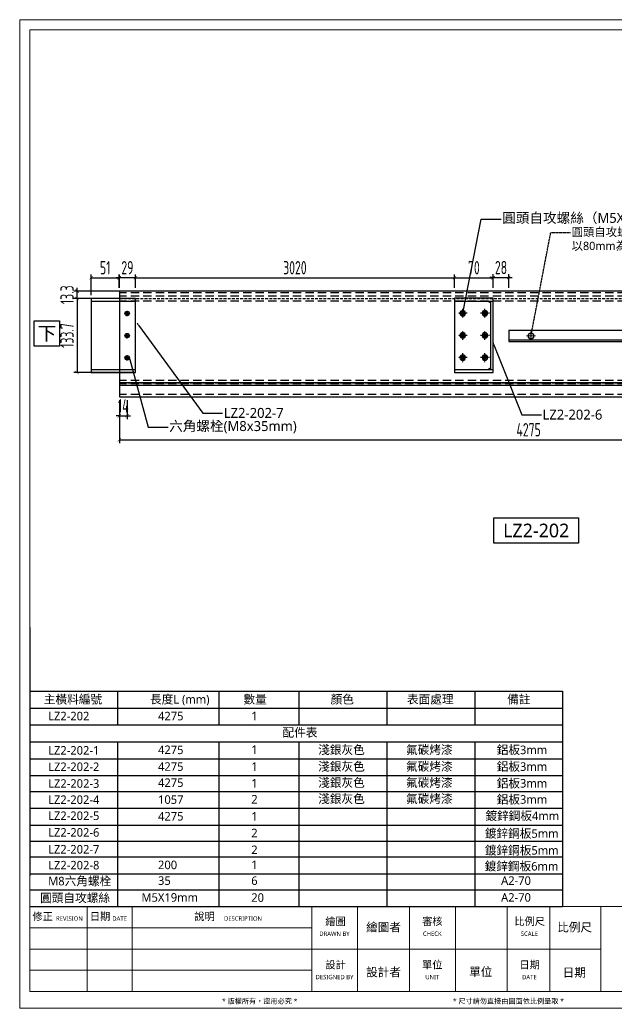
# Model space of a CAD drawing. Extents: x -3378 to 102197, y -3799 to 48702.
# Drawn here: x 8879 to 9954, y 5427 to 7209 of the extents above; entities that cross this region are included whole.
import ezdxf
from ezdxf import colors
from ezdxf.entities.mleader import LeaderData, LeaderLine
from ezdxf.enums import TextEntityAlignment as Align
from ezdxf.math import Vec2, Vec3

# ---------------------------------------------------------------- set-up
doc = ezdxf.new("R2010")
doc.units = 0
doc.set_wipeout_variables(frame=1)
for name, pattern in [('CENTER', [2, 1.25, -0.25, 0.25, -0.25]), ('CENTER-PISA', [11, 6, -2, 1, -2]), ('DASHDOT', [1, 0.5, -0.25, 0, -0.25]), ('HIDDEN', [0.375, 0.25, -0.125])]:
    doc.linetypes.add(name, pattern=pattern)
for name, color, linetype in [('11紧固件', 11, 'Continuous'), ('BCM-draft', 252, 'Continuous'), ('CL', 14, 'CENTER'), ('DIM', 173, 'Continuous'), ('GM_ANNO_LABL', 4, 'Continuous'), ('GM_ANNO_TEXT', 7, 'Continuous'), ('GM_FILL', 253, 'Continuous'), ('噴塗面', 6, 'DASHDOT'), ('視覺模型鋁擠型暫替', 4, 'Continuous'), ('金屬面材 METAL PANEL', 2, 'Continuous'), ('镀锌钢板', 3, 'Continuous'), ('隱藏線 HIDDEN', 8, 'HIDDEN')]:
    doc.layers.add(name, color=color, linetype=linetype)
doc.layers.add('GM_CNST', color=171, linetype='Continuous', lineweight=5, plot=False)
doc.layers.add('GM_SCEW', color=6, linetype='Continuous', lineweight=5)
doc.styles.add('CHINESE', font='ros1.shx', dxfattribs={"width": 0.75, "bigfont": 'hztxt.shx'})
doc.styles.add('GM', font='')
doc.styles.get('GM').set_extended_font_data('Microsoft JhengHei')
doc.dimstyles.new('F-06', dxfattribs={"dimscale": 6, "dimtxt": 4, "dimasz": 1, "dimexe": 1, "dimexo": 1, "dimgap": 1, "dimtad": 1, "dimdec": 1, "dimzin": 12, "dimdsep": 46, "dimtxsty": 'CHINESE', "dimblk": 'ARCHTICK', "dimcen": 0, "dimclrd": 4, "dimclre": 4, "dimclrt": 1, "dimadec": 0, "dimazin": 3, "dimtfac": 1, "dimtdec": 1, "dimtix": 1, "dimtmove": 2, "dimatfit": 3, "dimfxl": 1, "dimtolj": 1, "dimtzin": 0, "dimarcsym": 0})

# ---------------------------------------------------------------- blocks, each defined once
blk = doc.blocks.new('*U895')
blk.add_wipeout([(-5.35, 1.6), (5.35, 1.6), (5.35, -1.6), (-5.35, -1.6)])
blk.add_lwpolyline([(-5.35, 1.6), (5.35, 1.6), (5.35, -1.6), (-5.35, -1.6)], close=True)
at = {"layer": 'GM_ANNO_TEXT', "ltscale": 0.3, "style": 'GM', "flags": 8}
blk.add_attdef('01', text='', height=1.73, dxfattribs=at).set_placement((0, 0), align=Align.MIDDLE_CENTER)
blk = doc.blocks.new('_ArchTick')
at = {"color": 0, "linetype": 'ByBlock', "const_width": 0.15}
blk.add_lwpolyline([(-0.5, -0.5), (0.5, 0.5)], dxfattribs=at)
blk = doc.blocks.new('*D1164')
at = {"layer": 'Defpoints', "color": 0, "ltscale": 10, "transparency": 16777216}
for p in [(9058.3, 6529.5, 0), (10533.8, 6529.5, 0), (10533.8, 6452.1)]:
    blk.add_point(p, dxfattribs=at)
at = {"layer": 'DIM', "color": 4, "lineweight": -2, "ltscale": 10, "transparency": 16777216}
for p, q in [((9058.3, 6523.5), (9058.3, 6446.1)), ((10533.8, 6523.5), (10533.8, 6446.1)), ((9058.3, 6452.1), (10533.8, 6452.1))]:
    blk.add_line(p, q, dxfattribs=at)
at = {"layer": 'DIM', "color": 4, "lineweight": -2, "ltscale": 10, "transparency": 16777216, "xscale": 6, "yscale": 6, "zscale": 6, "rotation": 180}
blk.add_blockref('_ArchTick', (9058.3, 6452.1), dxfattribs=at)
at = {"layer": 'DIM', "color": 4, "lineweight": -2, "ltscale": 10, "transparency": 16777216, "xscale": 6, "yscale": 6, "zscale": 6}
blk.add_blockref('_ArchTick', (10533.8, 6452.1), dxfattribs=at)
at = {"layer": 'DIM', "color": 1, "ltscale": 10, "transparency": 16777216, "insert": (9796.1, 6470.1), "char_height": 24, "attachment_point": 5, "style": 'CHINESE'}
blk.add_mtext('\\A1;4275', dxfattribs=at)
blk = doc.blocks.new('*D1165')
at = {"layer": 'Defpoints', "color": 0, "ltscale": 10, "transparency": 16777216}
for p in [(8982, 6720.2), (9091.2, 6720.2), (9091.2, 6706.9)]:
    blk.add_point(p, dxfattribs=at)
at = {"layer": 'DIM', "color": 4, "lineweight": -2, "ltscale": 10, "transparency": 16777216}
for p, q in [((9085.2, 6720.2), (8976, 6720.2)), ((8982, 6720.2), (8982, 6726.2)), ((8982, 6706.9), (8982, 6720.2)), ((9085.2, 6706.9), (8976, 6706.9)), ((8982, 6706.9), (8982, 6700.9))]:
    blk.add_line(p, q, dxfattribs=at)
at = {"layer": 'DIM', "color": 4, "lineweight": -2, "ltscale": 10, "transparency": 16777216, "xscale": 6, "yscale": 6, "zscale": 6}
for p, rotation in [((8982, 6720.2), 270), ((8982, 6706.9), 90)]:
    blk.add_blockref('_ArchTick', p, dxfattribs=dict(at, rotation=rotation))
at = {"layer": 'DIM', "color": 1, "ltscale": 10, "transparency": 16777216, "insert": (8964, 6713.5), "char_height": 24, "attachment_point": 5, "rotation": 90, "style": 'CHINESE'}
blk.add_mtext('\\A1;13.3', dxfattribs=at)
blk = doc.blocks.new('*D1166')
at = {"layer": 'Defpoints', "color": 0, "ltscale": 10, "transparency": 16777216}
for p in [(9091.2, 6706.9, 0), (8982, 6573.2), (9091.2, 6573.2)]:
    blk.add_point(p, dxfattribs=at)
at = {"layer": 'DIM', "color": 4, "lineweight": -2, "ltscale": 10, "transparency": 16777216}
for p, q in [((9085.2, 6706.9), (8976, 6706.9)), ((8982, 6706.9), (8982, 6573.2)), ((9085.2, 6573.2), (8976, 6573.2))]:
    blk.add_line(p, q, dxfattribs=at)
at = {"layer": 'DIM', "color": 4, "lineweight": -2, "ltscale": 10, "transparency": 16777216, "xscale": 6, "yscale": 6, "zscale": 6}
for p, rotation in [((8982, 6706.9), 90), ((8982, 6573.2), 270)]:
    blk.add_blockref('_ArchTick', p, dxfattribs=dict(at, rotation=rotation))
at = {"layer": 'DIM', "color": 1, "ltscale": 10, "transparency": 16777216, "insert": (8964, 6640), "char_height": 24, "attachment_point": 5, "rotation": 90, "style": 'CHINESE'}
blk.add_mtext('\\A1;133.7', dxfattribs=at)
blk = doc.blocks.new('_Dot')
at = {"color": 0, "linetype": 'ByBlock', "lineweight": -2}
blk.add_line((-0.5, 0), (-1, 0), dxfattribs=at)
at = {"color": 0, "linetype": 'ByBlock', "const_width": 0.5}
blk.add_lwpolyline([(-0.25, 0, 1), (0.25, 0, 1)], format="xyb", close=True, dxfattribs=at)
blk = doc.blocks.new('*D1167')
at = {"layer": 'Defpoints', "color": 0, "ltscale": 10, "transparency": 16777216}
for p in [(9662.4, 6744.2), (9087.3, 6720.2, 0), (9662.4, 6720.2, 0)]:
    blk.add_point(p, dxfattribs=at)
at = {"layer": 'DIM', "color": 4, "lineweight": -2, "ltscale": 10, "transparency": 16777216}
for p, q in [((9087.3, 6726.2), (9087.3, 6750.2)), ((9087.3, 6744.2), (9662.4, 6744.2)), ((9662.4, 6726.2), (9662.4, 6750.2))]:
    blk.add_line(p, q, dxfattribs=at)
at = {"layer": 'DIM', "color": 4, "lineweight": -2, "ltscale": 10, "transparency": 16777216, "xscale": 6, "yscale": 6, "zscale": 6, "rotation": 180}
blk.add_blockref('_ArchTick', (9087.3, 6744.2), dxfattribs=at)
at = {"layer": 'DIM', "color": 4, "lineweight": -2, "ltscale": 10, "transparency": 16777216, "xscale": 6, "yscale": 6, "zscale": 6}
blk.add_blockref('_ArchTick', (9662.4, 6744.2), dxfattribs=at)
at = {"layer": 'DIM', "color": 1, "ltscale": 10, "transparency": 16777216, "insert": (9374.8, 6762.2), "char_height": 24, "attachment_point": 5, "style": 'CHINESE'}
blk.add_mtext('\\A1;3020', dxfattribs=at)
blk = doc.blocks.new('*U35')
blk.add_lwpolyline([(1.2, 0.7), (2.5, 0.7, -0.398336), (3, 0.2, -0.027263), (3, -0.2, -0.398336), (2.5, -0.7), (1.2, -0.7, 0.414214), (0.7, -1.2), (0.7, -2.5, -0.398336), (0.2, -3, -0.027263), (-0.2, -3, -0.398336), (-0.7, -2.5), (-0.7, -1.2, 0.414214), (-1.2, -0.7), (-2.5, -0.7, -0.398336), (-3, -0.2, -0.027263), (-3, 0.2, -0.398336), (-2.5, 0.7), (-1.2, 0.7, 0.414214), (-0.7, 1.2), (-0.7, 2.5, -0.398336), (-0.2, 3, -0.027263), (0.2, 3, -0.398336), (0.7, 2.5), (0.7, 1.2, 0.414214)], format="xyb", close=True)
blk.add_circle((0, 0), 5)
at = {"layer": 'CL'}
for p, q in [((-8, 0), (8, 0)), ((0, 8), (0, -8))]:
    blk.add_line(p, q, dxfattribs=at)
blk = doc.blocks.new('圓孔6mm')
at = {"layer": '視覺模型鋁擠型暫替', "color": 6, "linetype": 'Continuous'}
blk.add_circle((0, 0), 3, dxfattribs=at)
at = {"layer": 'BCM-draft'}
blk.add_blockref('*U35', (0, 0), dxfattribs=at)
blk = doc.blocks.new('4t 托架')
at = {"layer": '視覺模型鋁擠型暫替', "color": 7, "linetype": 'Continuous'}
for centre, radius, start, end in [((14.5, -11.5), 1, 270, 0), ((14.5, -11.5), 2, 270, 0), ((14.5, -11.5), 3, 270, 0), ((138.5, -11.5), 3, 180, 270), ((138.5, -11.5), 2, 180, 270), ((138.5, -11.5), 1, 180, 270)]:
    blk.add_arc(centre, radius, start, end, dxfattribs=at)
at = {"layer": '镀锌钢板', "color": 6, "linetype": 'Continuous'}
for p, q in [((14.5, -6.5), (14.5, -76.5)), ((138.5, -11.5), (14.5, -11.5)), ((138.5, -76.5), (138.5, -6.5))]:
    blk.add_line(p, q, dxfattribs=at)
blk.add_lwpolyline([(9.5, -6.5), (143.5, -6.5), (143.5, -76.5), (9.5, -76.5)], close=True, dxfattribs=at)
at = {"layer": '視覺模型鋁擠型暫替', "linetype": 'Continuous'}
for p in [(36.5, -21.5), (76.5, -21.5), (116.5, -21.5), (36.5, -61.5), (76.5, -61.5), (116.5, -61.5)]:
    blk.add_blockref('圓孔6mm', p, dxfattribs=at)
blk = doc.blocks.new('09')
at = {"color": 7, "linetype": 'CENTER-PISA'}
blk.add_line((65.1, -112, 0), (65.1, -102, 0), dxfattribs=at)
at = {"layer": '11紧固件', "color": 6, "linetype": 'Continuous'}
blk.add_line((80, -133.7, 0), (80, 0, 0), dxfattribs=at)
at = {"layer": '11紧固件', "color": 7, "linetype": 'CENTER-PISA'}
for p, q in [((60, -27, 0), (70, -27, 0)), ((65, -32, 0), (65, -22, 0)), ((60, -67, 0), (70, -67, 0)), ((65, -72, 0), (65, -62, 0)), ((60.1, -107, 0), (70.1, -107, 0))]:
    blk.add_line(p, q, dxfattribs=at)
at = {"layer": '11紧固件', "elevation": 0}
for points in [[(63, -25.8), (63, -28.2), (65, -29.3), (67, -28.2), (67, -25.8), (65, -24.7)], [(63, -65.8), (63, -68.2), (65, -69.3), (67, -68.2), (67, -65.8), (65, -64.7)], [(63.1, -105.8), (63.1, -108.1), (65.1, -109.3), (67.1, -108.1), (67.1, -105.8), (65.1, -104.7)]]:
    blk.add_lwpolyline(points, close=True, dxfattribs=at)
at = {"layer": '11紧固件'}
for centre in [(65, -27, 0), (65, -67, 0), (65.1, -107, 0)]:
    blk.add_circle(centre, 4, dxfattribs=at)
at = {"layer": '11紧固件', "color": 7}
for centre in [(65, -27, 0), (65, -67, 0), (65.1, -107, 0)]:
    blk.add_arc(centre, 3.3, 90, 0, dxfattribs=at)
at = {"layer": '镀锌钢板', "color": 6, "linetype": 'Continuous'}
for p, q in [((80, 0), (0, 0)), ((0, 0, 0), (0, -133.7, 0)), ((80, -5.5, 0), (0, -5.5, 0)), ((80, -128.8, 0), (0, -128.8, 0)), ((0, -133.7, 0), (80, -133.7, 0))]:
    blk.add_line(p, q, dxfattribs=at)
blk = doc.blocks.new('*D1168')
at = {"layer": 'Defpoints', "color": 0, "ltscale": 10, "transparency": 16777216}
for p in [(9058.2, 6744.2), (9058.2, 6720.2), (9007.3, 6706.9, 0)]:
    blk.add_point(p, dxfattribs=at)
at = {"layer": 'DIM', "color": 4, "lineweight": -2, "ltscale": 10, "transparency": 16777216}
for p, q in [((9007.3, 6712.9), (9007.3, 6750.2)), ((9007.3, 6744.2), (9058.2, 6744.2)), ((9058.2, 6726.2), (9058.2, 6750.2))]:
    blk.add_line(p, q, dxfattribs=at)
at = {"layer": 'DIM', "color": 4, "lineweight": -2, "ltscale": 10, "transparency": 16777216, "xscale": 6, "yscale": 6, "zscale": 6, "rotation": 180}
blk.add_blockref('_ArchTick', (9007.3, 6744.2), dxfattribs=at)
at = {"layer": 'DIM', "color": 4, "lineweight": -2, "ltscale": 10, "transparency": 16777216, "xscale": 6, "yscale": 6, "zscale": 6}
blk.add_blockref('_ArchTick', (9058.2, 6744.2), dxfattribs=at)
at = {"layer": 'DIM', "color": 1, "ltscale": 10, "transparency": 16777216, "insert": (9032.8, 6762.2), "char_height": 24, "attachment_point": 5, "style": 'CHINESE'}
blk.add_mtext('\\A1;51', dxfattribs=at)
blk = doc.blocks.new('*D1169')
at = {"layer": 'Defpoints', "color": 0, "ltscale": 10, "transparency": 16777216}
for p in [(9760.2, 6744.5), (9732.4, 6720.2), (9760.2, 6720.2)]:
    blk.add_point(p, dxfattribs=at)
at = {"layer": 'DIM', "color": 4, "lineweight": -2, "ltscale": 10, "transparency": 16777216}
for p, q in [((9732.4, 6744.5), (9726.4, 6744.5)), ((9732.4, 6726.2), (9732.4, 6750.5)), ((9732.4, 6744.5), (9760.2, 6744.5)), ((9760.2, 6726.2), (9760.2, 6750.5)), ((9760.2, 6744.5), (9766.2, 6744.5))]:
    blk.add_line(p, q, dxfattribs=at)
at = {"layer": 'DIM', "color": 4, "lineweight": -2, "ltscale": 10, "transparency": 16777216, "xscale": 6, "yscale": 6, "zscale": 6}
blk.add_blockref('_ArchTick', (9732.4, 6744.5), dxfattribs=at)
at = {"layer": 'DIM', "color": 4, "lineweight": -2, "ltscale": 10, "transparency": 16777216, "xscale": 6, "yscale": 6, "zscale": 6, "rotation": 180}
blk.add_blockref('_ArchTick', (9760.2, 6744.5), dxfattribs=at)
at = {"layer": 'DIM', "color": 1, "ltscale": 10, "transparency": 16777216, "insert": (9746.3, 6762.5), "char_height": 24, "attachment_point": 5, "style": 'CHINESE'}
blk.add_mtext('\\A1;28', dxfattribs=at)
blk = doc.blocks.new('m6六角自攻(平面)')
at = {"linetype": 'CENTER'}
for p, q in [((8, 0), (-8, 0)), ((0, -8), (0, 8))]:
    blk.add_line(p, q, dxfattribs=at)
blk.add_lwpolyline([(0, 4.9), (4.3, 2.5), (4.3, -2.5), (0, -4.9), (-4.3, -2.5), (-4.3, 2.5)], close=True)
blk.add_circle((0, 0), 5.5)
blk = doc.blocks.new('*D1172')
at = {"layer": 'Defpoints', "color": 0, "ltscale": 10, "transparency": 16777216}
for p in [(9058.3, 6529.2, 0), (9072.3, 6529.5, 0), (9072.3, 6495.3)]:
    blk.add_point(p, dxfattribs=at)
at = {"layer": 'DIM', "color": 4, "lineweight": -2, "ltscale": 10, "transparency": 16777216}
for p, q in [((9058.3, 6523.2), (9058.3, 6489.3)), ((9072.3, 6523.5), (9072.3, 6489.3)), ((9058.3, 6495.3), (9052.3, 6495.3)), ((9058.3, 6495.3), (9072.3, 6495.3)), ((9072.3, 6495.3), (9078.3, 6495.3))]:
    blk.add_line(p, q, dxfattribs=at)
at = {"layer": 'DIM', "color": 4, "lineweight": -2, "ltscale": 10, "transparency": 16777216, "xscale": 6, "yscale": 6, "zscale": 6}
blk.add_blockref('_ArchTick', (9058.3, 6495.3), dxfattribs=at)
at = {"layer": 'DIM', "color": 4, "lineweight": -2, "ltscale": 10, "transparency": 16777216, "xscale": 6, "yscale": 6, "zscale": 6, "rotation": 180}
blk.add_blockref('_ArchTick', (9072.3, 6495.3), dxfattribs=at)
at = {"layer": 'DIM', "color": 1, "ltscale": 10, "transparency": 16777216, "insert": (9065.3, 6513.3), "char_height": 24, "attachment_point": 5, "style": 'CHINESE'}
blk.add_mtext('\\A1;14', dxfattribs=at)
blk = doc.blocks.new('*D1173')
at = {"layer": 'Defpoints', "color": 0, "ltscale": 10, "transparency": 16777216}
for p in [(9058.3, 6744.2), (9058.3, 6720.2, 0), (9087.3, 6720.2, 0)]:
    blk.add_point(p, dxfattribs=at)
at = {"layer": 'DIM', "color": 4, "lineweight": -2, "ltscale": 10, "transparency": 16777216}
for p, q in [((9058.3, 6744.2), (9052.3, 6744.2)), ((9058.3, 6726.2), (9058.3, 6750.2)), ((9087.3, 6744.2), (9058.3, 6744.2)), ((9087.3, 6726.2), (9087.3, 6750.2)), ((9087.3, 6744.2), (9093.3, 6744.2))]:
    blk.add_line(p, q, dxfattribs=at)
at = {"layer": 'DIM', "color": 4, "lineweight": -2, "ltscale": 10, "transparency": 16777216, "xscale": 6, "yscale": 6, "zscale": 6}
blk.add_blockref('_ArchTick', (9058.3, 6744.2), dxfattribs=at)
at = {"layer": 'DIM', "color": 4, "lineweight": -2, "ltscale": 10, "transparency": 16777216, "xscale": 6, "yscale": 6, "zscale": 6, "rotation": 180}
blk.add_blockref('_ArchTick', (9087.3, 6744.2), dxfattribs=at)
at = {"layer": 'DIM', "color": 1, "ltscale": 10, "transparency": 16777216, "insert": (9072.8, 6762.2), "char_height": 24, "attachment_point": 5, "style": 'CHINESE'}
blk.add_mtext('\\A1;29', dxfattribs=at)
blk = doc.blocks.new('*D1134')
at = {"layer": 'Defpoints', "color": 0, "ltscale": 10, "transparency": 16777216}
for p in [(9732.4, 6744.2), (9662.4, 6720.2, 0), (9732.4, 6720.2, 0)]:
    blk.add_point(p, dxfattribs=at)
at = {"layer": 'DIM', "color": 4, "lineweight": -2, "ltscale": 10, "transparency": 16777216}
for p, q in [((9662.4, 6726.2), (9662.4, 6750.2)), ((9662.4, 6744.2), (9732.4, 6744.2)), ((9732.4, 6726.2), (9732.4, 6750.2))]:
    blk.add_line(p, q, dxfattribs=at)
at = {"layer": 'DIM', "color": 4, "lineweight": -2, "ltscale": 10, "transparency": 16777216, "xscale": 6, "yscale": 6, "zscale": 6, "rotation": 180}
blk.add_blockref('_ArchTick', (9662.4, 6744.2), dxfattribs=at)
at = {"layer": 'DIM', "color": 4, "lineweight": -2, "ltscale": 10, "transparency": 16777216, "xscale": 6, "yscale": 6, "zscale": 6}
blk.add_blockref('_ArchTick', (9732.4, 6744.2), dxfattribs=at)
at = {"layer": 'DIM', "color": 1, "ltscale": 10, "transparency": 16777216, "insert": (9697.4, 6762.2), "char_height": 24, "attachment_point": 5, "style": 'CHINESE'}
blk.add_mtext('\\A1;70', dxfattribs=at)
blk = doc.blocks.new('TK')
at = {"lineweight": 0}
for p, q in [((20.2, 5), (20.2, 30.55)), ((33.73, 5), (33.73, 30.55)), ((87.7, 5), (87.7, 30.55)), ((101.5, 5), (101.5, 30.55)), ((117.09, 5), (117.09, 30.55)), ((130.89, 5), (130.89, 30.55)), ((146.48, 5), (146.48, 30.55)), ((159.25, 5), (159.25, 30.55)), ((174.58, 5), (174.58, 30.55)), ((3, 24.16), (87.7, 24.16)), ((3, 17.78), (174.58, 17.78)), ((3, 11.39), (87.7, 11.39))]:
    blk.add_line(p, q, dxfattribs=at)
at = {"lineweight": 0, "flags": 128}
blk.add_lwpolyline([(3, 30.55), (415, 30.55)], dxfattribs=at)
at = {"lineweight": 0}
blk.add_3dface([(3, 5), (415, 5), (415, 294), (3, 294)], dxfattribs=at)
at = {"layer": 'GM_CNST'}
blk.add_lwpolyline([(3, 294), (415, 294), (415, 30.55), (3, 30.55)], close=True, dxfattribs=at)
at = {"layer": 'GM_CNST', "linetype": 'Continuous', "lineweight": 0}
blk.add_3dface([(420, 0), (0, 0), (0, 297), (420, 297)], dxfattribs=at)
at = {"layer": 'GM_ANNO_TEXT', "linetype": 'Continuous', "char_height": 2.249, "attachment_point": 5, "style": 'GM'}
for s, insert, line_spacing_factor in [('修正', (6.88, 27.45), 0.725792), ('日期', (24.13, 27.45), 0.725792), ('說明', (55.51, 27.45), 0.725792), ('繪圖', (94.86, 25.95), 0.725792), ('審核', (123.94, 25.98), 0.728704), ('比例尺', (153.19, 25.98), 0.728704), ('設計', (94.86, 12.93), 0.725792), ('單位', (123.94, 12.93), 0.725792), ('日期', (153.19, 12.93), 0.725792)]:
    blk.add_mtext(s, dxfattribs=dict(at, insert=insert, line_spacing_factor=line_spacing_factor))
at = {"layer": 'GM_ANNO_TEXT', "attachment_point": 5, "style": 'GM'}
for s, insert, char_height in [('REVISION', (14.91, 26.94), 1.329), ('DATE', (29.99, 26.94), 1.329), ('DESCRIPTION', (67.07, 26.94), 1.3287), ('DRAWN BY', (94.55, 22.38), 1.329), ('CHECK', (123.94, 22.38), 1.329), ('SCALE ', (153.11, 22.38), 1.329), ('DESIGNED BY', (94.55, 9.35), 1.3287), ('UNIT', (123.94, 9.35), 1.329), ('DATE', (153.11, 9.35), 1.329)]:
    blk.add_mtext(s, dxfattribs=dict(at, insert=insert, char_height=char_height))
at = {"layer": 'GM_ANNO_TEXT', "linetype": 'Continuous', "lineweight": 0, "char_height": 1.5332, "line_spacing_factor": 0.725792, "style": 'GM'}
for s, insert, attachment_point in [('* 版權所有，盜用必究 *  ', (83.4, 2.04), 6), ('* 尺寸請勿直接由圖面依比例量取 * ', (146.81, 2.04), 5)]:
    blk.add_mtext(s, dxfattribs=dict(at, insert=insert, attachment_point=attachment_point))
at = {"layer": 'GM_ANNO_TEXT', "style": 'GM'}
for tag, p in [('業主', (283.43, 26.37)), ('圖名', (283.48, 9.14))]:
    blk.add_attdef(tag, text='', height=2.56, dxfattribs=at).set_placement(p, align=Align.MIDDLE_LEFT)
for tag, p in [('繪圖者', (109.3, 23.05)), ('比例尺', (166.71, 23.04)), ('設計者', (109.3, 9.56)), ('單位', (138.49, 9.62)), ('日期', (166.62, 9.45))]:
    blk.add_attdef(tag, text='', height=2.56, dxfattribs=at).set_placement(p, align=Align.CENTER)
for p in [(389.45, 19.37), (389.45, 13.69), (359.78, 12.56), (389.45, 8.01)]:
    blk.add_attdef('加工編號', text='', height=2.56, dxfattribs=at).set_placement(p, align=Align.MIDDLE)
blk = doc.blocks.new('*U1278')
blk.add_wipeout([(-1.6, 1.6), (1.6, 1.6), (1.6, -1.6), (-1.6, -1.6)])
blk.add_lwpolyline([(-1.6, 1.6), (1.6, 1.6), (1.6, -1.6), (-1.6, -1.6)], close=True)
at = {"layer": 'GM_ANNO_TEXT', "ltscale": 0.3, "style": 'GM', "flags": 8}
blk.add_attdef('01', text='', height=1.73, dxfattribs=at).set_placement((0, 0), align=Align.MIDDLE_CENTER)
blk = doc.blocks.new('A$Ccf80ea00')
at = {"layer": '金屬面材 METAL PANEL'}
for p, q in [((0, 182.8, 0), (699.6, 182.8, 0)), ((0, 182.8, 0), (0, 162.8, 0)), ((699.6, 182.8, 0), (699.6, 162.8, 0)), ((0, 165.8, 0), (699.6, 165.8, 0)), ((0, 162.8, 0), (699.6, 162.8, 0))]:
    blk.add_line(p, q, dxfattribs=at)
at = {"layer": 'GM_SCEW', "ltscale": 0.3, "xscale": -1, "rotation": 90}
for p in [(40, 172.8, 0), (240, 172.8, 0), (440, 173.1, 0), (640, 172.8, 0)]:
    blk.add_blockref('m6六角自攻(平面)', p, dxfattribs=at)
at = {"layer": 'GM_ANNO_LABL'}
ml = blk.add_multileader_mtext('Standard', dxfattribs=at)
ml.set_content('{\\fMicrosoft JhengHei|b0|i0|c136|p34;圓頭自攻螺絲(M5x19mm)\\P以80mm為開始間距，此後每300mm放置一個}', color=256, style='GM')
ml.set_leader_properties()
ml.set_arrow_properties(name='DOT')
ml.build(insert=Vec2(0, 0))
ml.multileader.update_dxf_attribs({"arrow_head_size": 3})
ctx = ml.context
ctx.base_point, ctx.char_height, ctx.arrow_head_size, ctx.plane_origin = Vec3(111.3, 359.4, 0), 15, 3, Vec3(111.2, 104, 0)
notes = []
notes.append((ctx, [(0, (1, 1, 0), (75.7, 359.4, 0), (1, 0), 35.6, [(0, [(40, 172.8, 0)], 0, [])])]))
ctx.mtext.insert, ctx.mtext.flow_direction = Vec3(113.3, 367.5, 0), 5
for ctx, leaders in notes:
    for number, flags, end, landing, length, lines in leaders:
        leader = LeaderData()
        leader.index, (leader.has_last_leader_line, leader.has_dogleg_vector, leader.attachment_direction) = number, flags
        leader.last_leader_point, leader.dogleg_vector, leader.dogleg_length = Vec3(end), Vec3(landing), length
        for number, points, colour, breaks in lines:
            line = LeaderLine()
            line.index, line.vertices, line.color, line.breaks = number, Vec3.list(points), colors.encode_raw_color(colour), breaks
            leader.lines.append(line)
        ctx.leaders.append(leader)

msp = doc.modelspace()

# ---------------------------------------------------------------- linework, layer by layer
at = {"layer": 'GM_FILL'}
for p, q in [((8896.793, 6113.323), (8896.793, 5665.912)), ((8896.793, 5998.889), (9857.194, 5998.889)), ((9055.153, 5998.889), (9055.153, 5937.856)), ((9237.821, 5998.889), (9237.821, 5937.856)), ((9382.114, 5998.889), (9382.114, 5937.856)), ((9540.474, 5998.889), (9540.474, 5937.856)), ((9698.834, 5998.889), (9698.834, 5937.856)), ((9857.194, 5998.889), (9857.194, 5610.533)), ((8896.793, 5968.069), (9857.194, 5968.069)), ((8896.793, 5937.856), (9857.194, 5937.856)), ((9084.973, 5937.856), (9857.194, 5937.856)), ((8896.793, 5907.541), (9857.194, 5907.541)), ((9055.153, 5907.541), (9055.153, 5610.533)), ((9237.821, 5907.541), (9237.821, 5610.533)), ((9382.114, 5907.541), (9382.114, 5610.533)), ((9540.474, 5907.541), (9540.474, 5610.533)), ((9698.834, 5907.541), (9698.834, 5610.533)), ((8896.793, 5877.015), (9857.194, 5877.015)), ((8896.793, 5846.872), (9857.194, 5846.872)), ((8896.793, 5817.754), (9857.194, 5817.754)), ((8896.793, 5787.7), (9857.194, 5787.7)), ((8896.793, 5757.308), (9857.194, 5757.308)), ((8896.793, 5728.644), (9857.194, 5728.644)), ((8896.793, 5699.981), (9857.194, 5699.981)), ((8896.793, 5669.589), (9857.194, 5669.589)), ((8896.793, 5640.925), (9857.194, 5640.925)), ((8896.793, 5610.533), (9857.194, 5610.533))]:
    msp.add_line(p, q, dxfattribs=at)
at = {"layer": '金屬面材 METAL PANEL'}
msp.add_line((9760.227, 6649.178, 0), (9760.227, 6629.178, 0), dxfattribs=at)
at = {"layer": '金屬面材 METAL PANEL', "elevation": 0}
msp.add_lwpolyline([(9058.349, 6720.178), (9058.349, 6550.178), (10533.792, 6550.178), (10533.792, 6720.178)], close=True, dxfattribs=at)
at = {"layer": '镀锌钢板', "elevation": 0}
msp.add_lwpolyline([(9058.343, 6554.678), (9058.343, 6529.478), (10533.792, 6529.478), (10533.792, 6554.678)], close=True, dxfattribs=at)
at = {"layer": '隱藏線 HIDDEN', "ltscale": 60}
for p, q in [((10533.792, 6717.178, 0), (9058.349, 6717.178, 0)), ((10533.792, 6710.678, 0), (9058.349, 6710.678, 0)), ((10533.792, 6702.178, 0), (9058.349, 6702.178, 0)), ((10533.792, 6558.678, 0), (9058.349, 6558.678, 0)), ((10533.792, 6553.178, 0), (9058.349, 6553.178, 0)), ((10533.792, 6533.502, 0), (9058.343, 6533.502, 0))]:
    msp.add_line(p, q, dxfattribs=at)
at = {"layer": '隱藏線 HIDDEN', "ltscale": 20, "elevation": 0}
msp.add_lwpolyline([(10533.792, 6706.178), (9058.355, 6706.178), (9058.344, 6554.678), (10533.792, 6554.678)], dxfattribs=at)

# ---------------------------------------------------------------- block references
at = {"layer": 'GM_ANNO_LABL', "ltscale": 0.3, "xscale": 14.28571431275816, "yscale": 14.28571431275816, "zscale": 14.28571431275816}
msp.add_blockref('*U895', (9809.745, 6288.469), dxfattribs=at).add_auto_attribs({'01': 'LZ2-202'})
at = {"layer": '噴塗面', "ltscale": 10}
msp.add_blockref('A$Ccf80ea00', (9760.285, 6466.538, 0), dxfattribs=at)
at = {"layer": '視覺模型鋁擠型暫替', "linetype": 'Continuous'}
msp.add_blockref('09', (9007.349, 6706.853, 0), dxfattribs=at)
at = {"layer": '視覺模型鋁擠型暫替', "linetype": 'Continuous', "xscale": -1, "rotation": 270}
msp.add_blockref('4t 托架', (9738.858, 6563.678, 0), dxfattribs=at)

# ---------------------------------------------------------------- texts
at = {"layer": 'GM_ANNO_TEXT', "ltscale": 0.3, "style": 'GM'}
msp.add_text('主橫料編號', height=15.4077, dxfattribs=at).set_placement((8922.108, 5976.415))
at = {"layer": 'GM_ANNO_TEXT', "style": 'GM'}
for s, height, p in [('長度L (mm)', 15.4077, (9113.495, 5976.415)), ('數量', 15.4077, (9282.145, 5976.415)), ('顏色', 15.4077, (9439.177, 5976.415)), ('表面處理', 15.4077, (9576.75, 5976.415)), ('備註', 15.4077, (9757.379, 5976.415)), ('LZ2-202', 15.4077, (8929.961, 5946.202)), ('4275', 15.4077, (9128.024, 5946.202)), ('1', 15.408, (9296.07, 5946.202)), ('配件表', 15.4077, (9352.385, 5916.579)), ('LZ2-202-1 ', 15.4077, (8929.961, 5884.409)), ('4275', 15.4077, (9128.024, 5885.361)), ('1', 15.408, (9296.07, 5885.674)), ('淺銀灰色', 15.4077, (9416.664, 5885.361)), ('氟碳烤漆', 15.4077, (9575.024, 5885.361)), ('鋁板3mm', 15.4077, (9738.524, 5885.291)), ('LZ2-202-2 ', 15.4077, (8929.961, 5854.799)), ('4275', 15.4077, (9128.024, 5855.218)), ('1', 15.408, (9296.07, 5855.148)), ('淺銀灰色', 15.4077, (9416.664, 5855.218)), ('氟碳烤漆', 15.4077, (9575.024, 5855.218)), ('鋁板3mm', 15.4077, (9738.524, 5855.148)), ('LZ2-202-3', 15.4077, (8929.961, 5824.657)), ('4275', 15.4077, (9128.024, 5826.1)), ('1', 15.408, (9296.07, 5825.005)), ('淺銀灰色', 15.4077, (9416.664, 5826.1)), ('氟碳烤漆', 15.4077, (9575.024, 5826.1)), ('鋁板3mm', 15.4077, (9738.524, 5825.005)), ('LZ2-202-4', 15.4077, (8929.961, 5795.511)), ('1057', 15.4077, (9128.024, 5795.707)), ('2', 15.408, (9296.07, 5796.225)), ('淺銀灰色', 15.4077, (9416.664, 5796.981)), ('氟碳烤漆', 15.4077, (9575.024, 5796.981)), ('鋁板3mm', 15.4077, (9738.524, 5795.887)), ('LZ2-202-5', 15.4077, (8929.961, 5766.509)), ('4275', 15.4077, (9128.024, 5765.653)), ('1', 15.408, (9296.07, 5765.494)), ('鍍鋅鋼板4mm ', 15.4077, (9718.012, 5766.314)), ('LZ2-202-6', 15.4077, (8929.961, 5736.455)), ('2', 15.408, (9296.07, 5735.44)), ('鍍鋅鋼板5mm ', 15.4077, (9717.011, 5734.532)), ('LZ2-202-7', 15.4077, (8929.961, 5706.062)), ('2', 15.408, (9296.07, 5705.048)), ('鍍鋅鋼板5mm ', 15.4077, (9717.011, 5704.139)), ('LZ2-202-8', 15.4077, (8929.961, 5677.399)), ('200', 15.4077, (9128.024, 5677.934)), ('1', 15.408, (9296.07, 5678.114)), ('鍍鋅鋼板6mm ', 15.4077, (9716.595, 5675.476)), ('M8六角螺栓', 15.4077, (8929.961, 5648.736)), ('35', 15.4077, (9128.024, 5649.61)), ('6', 15.408, (9296.07, 5649.45)), ('A2-70', 15.4077, (9746.484, 5649.61)), ('圓頭自攻螺絲', 15.4077, (8915.356, 5618.343)), ('M5X19mm', 15.4077, (9098.09, 5619.217)), ('20', 15.4077, (9296.07, 5619.058)), ('A2-70', 15.4077, (9746.484, 5619.217))]:
    msp.add_text(s, height=height, dxfattribs=at).set_placement(p)

# ---------------------------------------------------------------- dimensions: what is measured, and where the dimension line sits
at = {"layer": 'DIM', "ltscale": 10}
for base, p1, p2, text, picture, middle in [((9058.209, 6744.233, 0), (9007.349, 6706.853), (9058.209, 6720.178, 0), '51', '*D1168', (9032.779, 6762.233, 0)), ((9662.35, 6744.233, 0), (9087.349, 6720.178, 0), (9662.35, 6720.178, 0), '3020', '*D1167', (9374.85, 6762.233, 0)), ((9760.227, 6744.452, 0), (9732.358, 6720.178, 0), (9760.227, 6720.178, 0), '28', '*D1169', (9746.293, 6762.452, 0)), ((9072.349, 6495.282, 0), (9058.343, 6529.23, 0), (9072.349, 6529.478, 0), '14', '*D1172', (9065.346, 6513.282, 0)), ((10533.797, 6452.09, 0), (9058.343, 6529.478, 0), (10533.797, 6529.478, 0), '4275', '*D1164', (9796.07, 6470.09, 0))]:
    dim = msp.add_linear_dim(base=base, p1=p1, p2=p2, text=text, dimstyle='F-06', dxfattribs=at)
    dim.commit()
    dim.dimension.update_dxf_attribs({"geometry": picture, "text_midpoint": middle})
for base, p1, p2, picture, middle in [((9058.349, 6744.233, 0), (9087.349, 6720.178, 0), (9058.349, 6720.178, 0), '*D1173', (9072.849, 6762.233, 0)), ((9732.358, 6744.233), (9662.35, 6720.178, 0), (9732.358, 6720.178, 0), '*D1134', (9697.354, 6762.233))]:
    dim = msp.add_linear_dim(base=base, p1=p1, p2=p2, dimstyle='F-06', dxfattribs=at)
    dim.commit()
    dim.dimension.update_dxf_attribs({"geometry": picture, "text_midpoint": middle})
for base, p2, picture, middle in [((8982.003, 6720.178, 0), (9091.224, 6720.178, 0), '*D1165', (8964.003, 6713.515, 0)), ((8982.003, 6573.178, 0), (9091.224, 6573.178, 0), '*D1166', (8964.003, 6640.015, 0))]:
    dim = msp.add_linear_dim(base=base, p1=(9091.224, 6706.853, 0), p2=p2, angle=90, dimstyle='F-06', dxfattribs=at)
    dim.commit()
    dim.dimension.update_dxf_attribs({"geometry": picture, "text_midpoint": middle})

# ---------------------------------------------------------------- leaders
at = {"layer": 'GM_ANNO_LABL'}
ml = msp.add_multileader_mtext('Standard', dxfattribs=at)
ml.set_content('{\\fMicrosoft JhengHei|b0|i0|c136|p34;圓頭自攻螺絲（M5X19mm）}', color=256, style='GM')
ml.set_leader_properties()
ml.set_arrow_properties(name='DOT')
ml.build(insert=Vec2(0, 0))
ml.multileader.update_dxf_attribs({"arrow_head_size": 3})
ctx = ml.context
ctx.base_point, ctx.char_height, ctx.arrow_head_size, ctx.plane_origin = Vec3(9746.386, 6850.029, 0), 18, 3, Vec3(9748.548, 6617.799, 0)
notes = []
notes.append((ctx, [(0, (1, 1, 0), (9710.81, 6850.029, 0), (1, 0), 35.576, [(0, [(9677.35, 6680.178, 0)], 0, [])])]))
ctx.mtext.insert, ctx.mtext.flow_direction = Vec3(9748.386, 6861.074, 0), 5
ml = msp.add_multileader_mtext('Standard', dxfattribs=at)
ml.set_content('{\\fMicrosoft JhengHei|b0|i0|c136|p34;\\C0;LZ2-202-\\fMicrosoft JhengHei|b0|i0|c134|p34;7}', color=256, style='GM')
ml.set_leader_properties()
ml.set_arrow_properties(name='DOT')
ml.build(insert=Vec2(0, 0))
ml.multileader.update_dxf_attribs({"arrow_head_size": 3})
ctx = ml.context
ctx.base_point, ctx.char_height, ctx.arrow_head_size, ctx.plane_origin = Vec3(9244.543, 6500.282, 0), 18, 3, Vec3(8906.966, 6571.073, 0)
notes.append((ctx, [(0, (1, 1, 0), (9208.967, 6500.282, 0), (1, 0), 35.576, [(0, [(9091.224, 6661.059, 0)], 0, [])])]))
ctx.mtext.insert, ctx.mtext.flow_direction = Vec3(9246.543, 6509.433, 0), 5
ml = msp.add_multileader_mtext('Standard', dxfattribs=at)
ml.set_content('{\\fMicrosoft JhengHei|b0|i0|c136|p34;\\C0;LZ2-202-\\fMicrosoft JhengHei|b0|i0|c134|p34;6}', color=256, style='GM')
ml.set_leader_properties()
ml.set_arrow_properties(name='DOT')
ml.build(insert=Vec2(0, 0))
ml.multileader.update_dxf_attribs({"arrow_head_size": 3})
ctx = ml.context
ctx.base_point, ctx.char_height, ctx.arrow_head_size, ctx.plane_origin = Vec3(9819.146, 6497.265, 0), 18, 3, Vec3(9803.556, 6557.107, 0)
notes.append((ctx, [(0, (1, 1, 0), (9783.57, 6497.265, 0), (1, 0), 35.576, [(0, [(9732.358, 6625.888, 0)], 0, [])])]))
ctx.mtext.insert, ctx.mtext.flow_direction = Vec3(9821.146, 6506.416, 0), 5
ml = msp.add_multileader_mtext('Standard', dxfattribs=at)
ml.set_content('{\\fMicrosoft JhengHei|b0|i0|c136|p34;\\C0;六角螺栓\\fMicrosoft JhengHei|b0|i0|c134|p34;(\\fMicrosoft JhengHei|b0|i0|c136|p34;M8x35mm\\fMicrosoft JhengHei|b0|i0|c134|p34;)\\fMicrosoft JhengHei|b0|i0|c136|p34; }', color=256, style='GM')
ml.set_leader_properties()
ml.set_arrow_properties(name='DOT')
ml.build(insert=Vec2(0, 0))
ml.multileader.update_dxf_attribs({"arrow_head_size": 3})
ctx = ml.context
ctx.base_point, ctx.char_height, ctx.arrow_head_size, ctx.plane_origin = Vec3(9146.031, 6474.706, 0), 18, 3, Vec3(8891.378, 6531.107, 0)
notes.append((ctx, [(0, (1, 1, 0), (9110.454, 6474.706, 0), (1, 0), 35.576, [(0, [(9076.179, 6599.887, 0)], 0, [])])]))
ctx.mtext.insert, ctx.mtext.flow_direction = Vec3(9148.031, 6485.752, 0), 5
for ctx, leaders in notes:
    for number, flags, end, landing, length, lines in leaders:
        leader = LeaderData()
        leader.index, (leader.has_last_leader_line, leader.has_dogleg_vector, leader.attachment_direction) = number, flags
        leader.last_leader_point, leader.dogleg_vector, leader.dogleg_length = Vec3(end), Vec3(landing), length
        for number, points, colour, breaks in lines:
            line = LeaderLine()
            line.index, line.vertices, line.color, line.breaks = number, Vec3.list(points), colors.encode_raw_color(colour), breaks
            leader.lines.append(line)
        ctx.leaders.append(leader)

# ---------------------------------------------------------------- next in the draw order: block references
ref = msp.add_blockref('TK', (8878.793, 5427.217), dxfattribs=dict(xscale=6, yscale=6, zscale=6))
ref.add_attrib('比例尺', '比例尺', dxfattribs={"layer": 'GM_ANNO_TEXT', "height": 15.3316, "style": 'GM'}).set_placement((9879.066, 5565.476), align=Align.CENTER)
ref.add_attrib('日期', '日期', dxfattribs={"layer": 'GM_ANNO_TEXT', "height": 15.3316, "style": 'GM'}).set_placement((9878.484, 5483.895), align=Align.CENTER)
ref.add_attrib('單位', '單位', dxfattribs={"layer": 'GM_ANNO_TEXT', "height": 15.3316, "style": 'GM'}).set_placement((9709.739, 5484.955), align=Align.CENTER)
ref.add_attrib('設計者', '設計者', dxfattribs={"layer": 'GM_ANNO_TEXT', "height": 15.3316, "style": 'GM'}).set_placement((9534.57, 5484.581), align=Align.CENTER)
ref.add_attrib('繪圖者', '繪圖者', dxfattribs={"layer": 'GM_ANNO_TEXT', "height": 15.3316, "style": 'GM'}).set_placement((9534.57, 5565.503), align=Align.CENTER)

# ---------------------------------------------------------------- next in the draw order: block references
at = {"layer": 'GM_ANNO_LABL', "ltscale": 0.3, "xscale": 14.28571431275816, "yscale": 14.28571431275816, "zscale": 14.28571431275816}
msp.add_blockref('*U1278', (8927.67, 6643.723, 0), dxfattribs=at).add_auto_attribs({'01': '下'})

doc.saveas('drawing.dxf')
